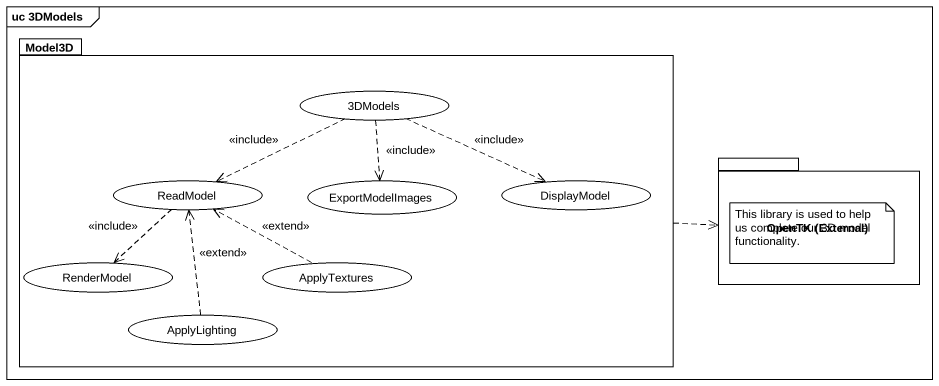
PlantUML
@startuml
mainframe uc 3DModels
package Model3D {
  usecase "3DModels" as u3DModels
  usecase ReadModel
  usecase ExportModelImages
  usecase DisplayModel
  usecase RenderModel
  usecase ApplyTextures
  usecase ApplyLighting
}
package "OpenTK (External)" as OpenTK_External {
}
Model3D .right.> OpenTK_External
u3DModels .left.> ReadModel : <<include>>
u3DModels ..> ExportModelImages : <<include>>
u3DModels .right.> DisplayModel : <<include>>
ReadModel ..> RenderModel : <<include>>
ApplyTextures .left.> ReadModel : <<extend>>
ApplyLighting .up.> ReadModel : <<extend>>
note as N1
  This library is used to help us complete our 3D model functionality.
end note
@enduml
